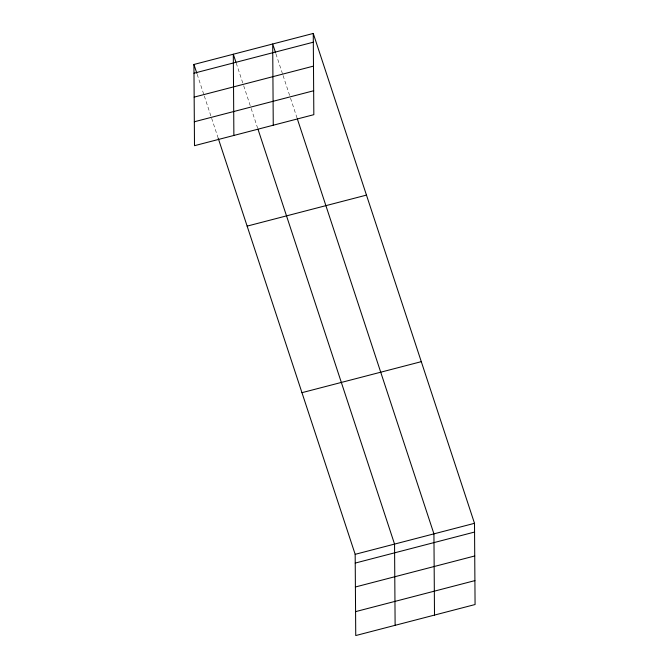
<?xml version="1.0" encoding="UTF-8"?>
<svg xmlns="http://www.w3.org/2000/svg" width="669" height="669" viewBox="0 0 669 669"><rect width="100%" height="100%" fill="white"/><g stroke="black" fill="none" stroke-linecap="round" stroke-linejoin="round"><path stroke-width="0.5" stroke-dasharray="3.35 2.51" d="M275.937 53.855L282.744 74.552M283.071 75.538L290.212 97.222M290.53 98.209L297.019 117.92M236.232 63.103L243.365 84.787M243.692 85.774L250.833 107.458M251.151 108.445L257.64 128.155M197.171 74.318L203.986 95.023M204.313 96.002L218.261 138.391"/><path stroke-width="1" d="M313.259 33.45L313.828 114.675L194.495 145.683L193.926 64.467L313.259 33.45L474.505 523.317L475.074 604.533L355.741 635.55L355.172 554.325L218.261 138.391M193.993 73.205L313.326 42.197M194.161 97.122L313.493 66.114M194.328 121.766L313.661 90.758M247.137 226.114L366.47 195.105M301.962 392.67L421.294 361.661M355.172 554.325L474.505 523.317M355.231 563.072L474.564 532.056M355.398 586.989L474.731 555.972M355.574 611.633L474.906 580.617M275.611 52.868L272.693 43.995L273.253 125.22M297.345 118.906L433.93 533.854L434.499 615.079M235.906 62.117L233.305 54.231L233.874 135.456M257.966 129.142L394.551 544.089L395.12 625.314M193.926 64.467L196.853 73.331"/></g></svg>
